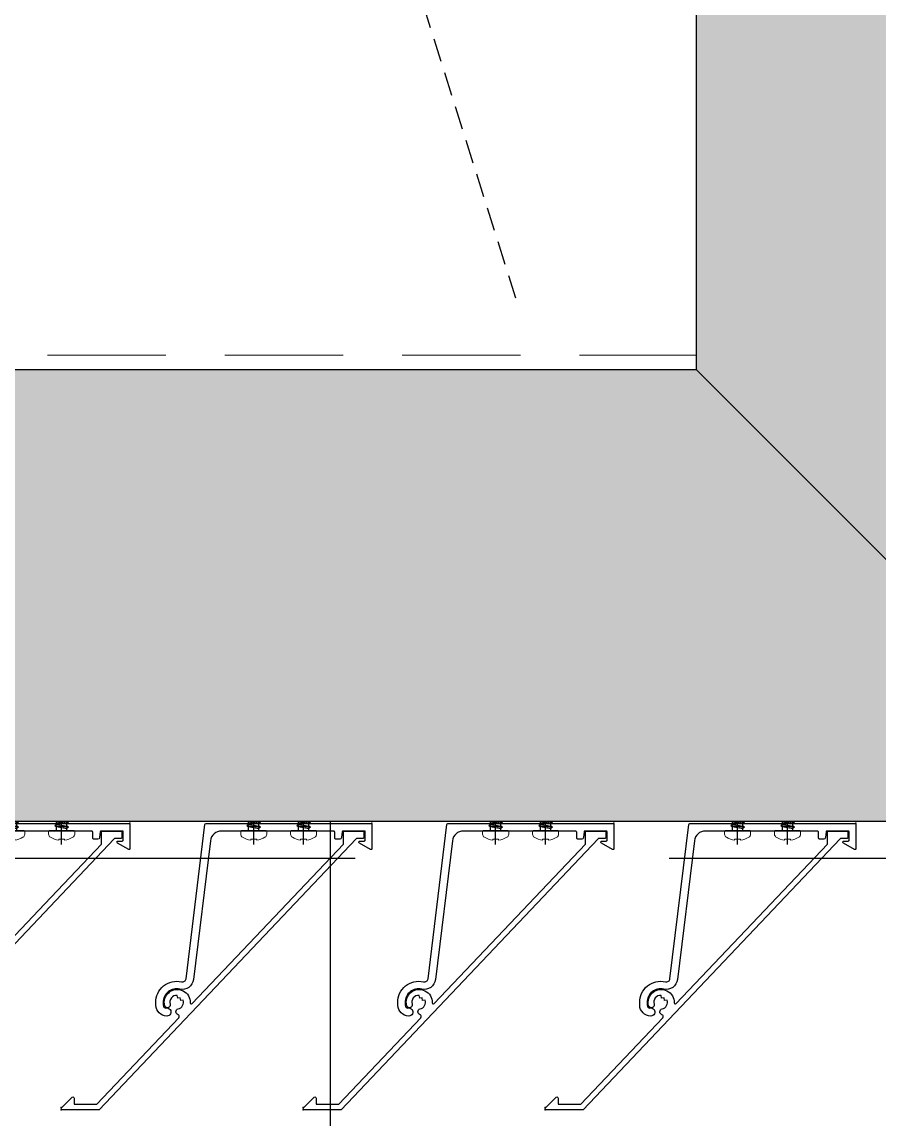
# Model space of a CAD drawing. Header units: millimetres. Extents: x -25371 to 2282244, y -90657 to 147824.
# Drawn here: x 1534951.4 to 1535181.6, y -73516.7 to -73221.9 of the extents above; entities that cross this region are included whole.
import ezdxf
from ezdxf.enums import TextEntityAlignment as Align
from ezdxf.xclip import XClip

# ---------------------------------------------------------------- set-up
doc = ezdxf.new("R2010")
doc.units = ezdxf.units.MM
doc.header["$XCLIPFRAME"] = 0
doc.set_wipeout_variables(frame=1)
for name, pattern in [('CENTER', [50.800000000000004, 31.75, -6.35, 6.35, -6.35]), ('HIDDEN', [9.524999999999999, 6.35, -3.175]), ('TA_GL_000.90000', [2.475, 0.9, -0.225, 0.225, -0.225, 0.9])]:
    doc.linetypes.add(name, pattern=pattern)
for name, color, linetype in [('000 - 0_SYM_DWG_GRIDLINE_MAIN_COLOR_251', 7, 'Continuous'), ('000 - 0_SYM_DWG_HIDDENlINE_TEXT_COLOR_1', 7, 'Continuous'), ('000 - 0_SYM_DWG_SLOPE-SYM_TEXT_COLOR_3', 7, 'Continuous'), ('000 - CONCRETE_WALL_HATCH_', 7, 'Continuous'), ('000 - EXISTING_CANOPY_MAIN_COLOR_251', 7, 'Continuous'), ('000 - EXISTING_STEEL-STRUCTURE_HIDDEN_', 7, 'Continuous'), ('000 - EXISTING_STEEL-STRUCTURE_MAIN_COLOR_3', 7, 'Continuous'), ('000 - EXISTING_STEEL-STRUCTURE_WIPEOUT_', 7, 'Continuous'), ('000 - GRID', 7, 'CENTER'), ('010 - ASPG_ACCESSORIES_MAIN_COLOR_1', 7, 'Continuous'), ('010 - ASPG_EXTR_MAIN_COLOR_2', 7, 'Continuous'), ('010 - ASPG_FASTERN_MAIN_COLOR_1', 7, 'Continuous'), ('010 - ASPG_FLASHING_MAIN_COLOR_2', 7, 'Continuous'), ('010 - ASPG_FLASHING_MAIN_COLOR_4', 7, 'Continuous'), ('010 - ASPG_FLASHING_WIPEOUT_', 7, 'Continuous'), ('010 - ASPG_FLASING_WIPEOUT_', 7, 'Continuous'), ('010 - ASPG_FRAMING_CUT_COLOR_4', 7, 'Continuous'), ('010 - ASPG_FRAMING_HATCH_', 7, 'Continuous'), ('010 - ASPG_FRAMING_MAIN_COLOR_2', 7, 'Continuous'), ('010 - ASPG_FRAMING_SUB_COLOR_2', 7, 'Continuous'), ('010 - ASPG_FRAMING_WIPEOUT_', 7, 'Continuous'), ('BOLT & SCREW', 7, 'Continuous')]:
    doc.layers.add(name, color=color, linetype=linetype)
doc.layers.add('010 - ASPG_EXTR_DEF_SUB', color=7, linetype='Continuous', plot=False)
doc.layers.add('12-GRID', color=7, linetype='CENTER', lineweight=13)
doc.layers.add('SCREW', color=7, linetype='Continuous', lineweight=5)
doc.styles.add('Arial', font='arial.ttf', dxfattribs={"height": 299.9999999999999})
doc.styles.add('TA', font='', dxfattribs={"height": 4.5})
doc.styles.get('TA').set_extended_font_data('Cordia New')
pattern_1 = [(0, (0, 0), (3.96875, 7.9375), [0, -7.9375])]
pattern_2 = [(0, (0, 0), (19.84375, 39.6875), [0, -39.6875])]

# ---------------------------------------------------------------- blocks, each defined once
blk = doc.blocks.new('DPA_CP_Entrance Canopy Lower - Depth 4200-5686556-2510-01 ROOF LEVEL PLAN')
at = {"layer": '000 - EXISTING_CANOPY_MAIN_COLOR_251', "color": 7}
for p, q in [((30857.75358501924, -5416.586221391724), (33452.7527091688, -5416.586221391781)), ((33367.75270916888, -5416.586221391779), (33457.75270916888, -5416.586221391781)), ((33422.7527091688, -5416.58622139178), (33452.75270916888, -5416.586221391781)), ((33427.7527091688, -5416.58622139178), (33707.75270916888, -5416.586221391786)), ((33457.7527091688, -5416.586221391781), (33507.7527091688, -5416.586221391783)), ((33457.75270916888, -5416.586221391781), (33457.75270916887, -6016.586221239379))]:
    blk.add_line(p, q, dxfattribs=at)
blk = doc.blocks.new('C-1-VS01_REV00_20260615-120454_LOPF_EX')
at = {"layer": '000 - 0_SYM_DWG_HIDDENlINE_TEXT_COLOR_1', "color": 7, "linetype": 'HIDDEN'}
blk.add_line((6999.537211477058, 11869.99923250289), (9649.537211477056, 3449.999232502887), dxfattribs=at)
at = {"layer": '000 - EXISTING_CANOPY_MAIN_COLOR_251', "color": 7}
blk.add_blockref('DPA_CP_Entrance Canopy Lower - Depth 4200-5686556-2510-01 ROOF LEVEL PLAN', (-23858.21549769188, 8816.585454046959), dxfattribs=at)
blk = doc.blocks.new('*U334')
at = {"layer": '000 - 0_SYM_DWG_GRIDLINE_MAIN_COLOR_251', "color": 7, "linetype": 'ByBlock', "ltscale": 5}
blk.add_line((2.000000000000002, 0), (-340.6666666666666, 1.914098104636336e-13), dxfattribs=at)
at = {"color": 7, "style": 'TA', "flags": 1}
blk.add_attdef('LOCATION', (5.999999999999999, -6.000000000000001), '', height=4.5, rotation=270, dxfattribs=at)
at = {"layer": '000 - 0_SYM_DWG_SLOPE-SYM_TEXT_COLOR_3', "color": 7, "style": 'Arial'}
blk.add_attdef('GRID-HEAD', text='', height=4.000000000000002, rotation=359.9999999999828, dxfattribs=at).set_placement((21.7360724679965, -8.620654419712615e-14), align=Align.MIDDLE_CENTER)
blk = doc.blocks.new('C-1-VS01_REV00_20260615-121114_LOPF_DIMS')
at = {"layer": '000 - GRID', "color": 7, "linetype": 'TA_GL_000.90000', "xscale": 75, "yscale": 75, "zscale": 75}
blk.add_blockref('*U334', (13000, 3299.999232502909), dxfattribs=at)
blk = doc.blocks.new('*U2483')
at = {"layer": '12-GRID', "color": 7, "linetype": 'CENTER'}
for p, q in [((5.684341886080801e-14, -6.200000000000029), (5.684341886080801e-14, 2.200000000000029)), ((-4.199999999999973, -2), (4.200000000000085, -2))]:
    blk.add_line(p, q, dxfattribs=at)
at = {"layer": 'BOLT & SCREW', "color": 7}
for p, q in [((-0.553537628269381, -1.771128018217196), (-1.767499999999847, -1.558125000000442)), ((-0.553537628269381, -2.228871981782805), (-1.767500000000483, -2.441875000000354)), ((-0.4577439635652332, -1.771128018217196), (-0.8837500000000146, -1.558125000000442)), ((-0.4577439635652332, -2.228871981782805), (-0.8837500000000146, -2.441875000000354)), ((-0.2288719817826677, -1.446462371730204), (-0.4418749999998197, -0.2325000000002947)), ((-0.2288719817826677, -1.542256036434869), (-0.4418749999998197, -1.116250000000048)), ((-0.2288719817826677, -2.457743963565131), (-0.4418749999998197, -2.883750000000271)), ((-0.2288719817821107, -2.553537628269438), (-0.4418749999998197, -3.767500000000023)), ((0.2288719817822642, -1.446462371730562), (0.4418749999996946, -0.2324999999999764)), ((0.2288719817822642, -1.542256036434869), (0.4418749999996946, -1.116250000000048)), ((0.4418749999996946, -2.883750000000271), (0.2288719817829008, -2.457743963565131)), ((0.2288719817829008, -2.553537628269438), (0.4418749999999732, -3.767500000000023)), ((0.4577439635647103, -1.771128018217196), (0.8837499999994917, -1.558125000000442)), ((0.4577439635647103, -2.228871981782805), (0.8837500000001283, -2.441874999999877)), ((0.5535376282692559, -1.771128018217196), (1.767500000000001, -1.558125000000124)), ((0.5535376282692559, -2.228871981782805), (1.767500000000001, -2.441874999999877))]:
    blk.add_line(p, q, dxfattribs=at)
for points in [[(-1.767500000000006, -1.558125000000442), (-0.8837500000001342, -1.558125000000442, 0.4142135623730394), (-0.4418749999998197, -1.116250000000048), (-0.4418749999998197, -0.2325000000002947), (0.4418749999996946, -0.2324999999999764), (0.4418749999996946, -1.116250000000048, 0.4142135623731505), (0.8837500000000089, -1.558125000000442), (1.76750000000012, -1.558125000000124), (1.76750000000012, -2.441874999999877), (0.8837500000000089, -2.441874999999877, 0.414213562373095), (0.4418749999996946, -2.883750000000271), (0.4418749999999732, -3.767500000000023), (-0.4418749999998197, -3.767500000000023), (-0.4418749999998197, -2.883750000000271, 0.4142135623730397), (-0.8837500000001342, -2.441875000000354), (-1.767500000000483, -2.441875000000354)], [(0.2288719817829008, -2.457743963565131, -0.414213562373095), (0.4577439635645909, -2.228871981782805), (0.5535376282692559, -2.228871981782805), (0.5535376282692559, -1.771128018217196), (0.4577439635645909, -1.771128018217196, -0.4142135623730951), (0.228871981782105, -1.542256036434869), (0.228871981782105, -1.446462371730562), (-0.2288719817826677, -1.446462371730204), (-0.2288719817826677, -1.542256036434869, -0.4142135623730951), (-0.4577439635649944, -1.771128018217196), (-0.553537628269381, -1.771128018217196), (-0.553537628269381, -2.228871981782805), (-0.4577439635649944, -2.228871981782805, -0.4142135623730951), (-0.2288719817826677, -2.457743963565131), (-0.2288719817822698, -2.553537628269438), (0.2288719817829008, -2.553537628269438)]]:
    blk.add_lwpolyline(points, format="xyb", close=True, dxfattribs=at)
blk.add_circle((5.684341886080801e-14, -2), 3.5, dxfattribs=at)
blk = doc.blocks.new('000_ASPG_TYP_FILES_20260218-010703_FRAME_EXTR_')
at = {"layer": '010 - ASPG_FRAMING_HATCH_'}
h = blk.add_hatch(dxfattribs=at)
h.set_pattern_fill('ANSI32', scale=0.1, angle=180)
h.set_pattern_definition([(225, (0, 0), (0.6735192090801866, -0.6735192090801868), []), (225, (-0.4490130000000001, 5.498823332255506e-17), (0.6735192090801866, -0.6735192090801868), [])])
edge = h.paths.add_edge_path()
edge.add_line((1.999999996740371, 15.99999999965075), (1.999999996740371, 1.999999999941792))
edge.add_line((1.999999996740371, 1.999999999941792), (39.69999999750871, 1.999999999941792))
edge.add_arc((39.69999999730499, 1.700000000040752), 0.2999999999010399, -3.891028654834372e-08, 89.99999996109239, ccw=False)
edge.add_line((39.99999999720603, 1.699999999837019), (39.99999999720603, 0.2999999996973202))
edge.add_arc((39.69999999750872, 0.2999999996973131), 0.2999999996973131, -90.00000000000142, 1.4210854715202004e-12, ccw=False)
edge.add_line((39.69999999750871, 0), (0.2999999996973202, 0))
edge.add_arc((0.2999999996973273, 0.2999999996973273), 0.2999999996973273, 180.0000000000013, 269.99999999999864, ccw=False)
edge.add_line((0, 0.2999999996973202), (0, 17.69999999989523))
edge.add_arc((0.2999999999301508, 17.70000000012806), 0.2999999999301508, 90.00000004446741, 180.0000000444674, ccw=False)
edge.add_line((0.2999999996973202, 18.00000000005821), (22.5570233851904, 18.00000000005821))
edge.add_arc((22.5570233856712, 18.50000000026317), 0.5000000002049632, 269.9999999449049, 380.2095453190142)
edge.add_arc((26.1699999981368, 19.82999999686102), 3.349999998908497, 182.0637942974167, 200.2095453254992, ccw=False)
edge.add_arc((23.58168000320438, 19.73672835517209), 0.7599999998138507, 2.0637943418387863, 182.0637943418388, ccw=False)
edge.add_arc((26.16999999910358, 19.82999999939922), 1.830000000338361, 182.0637943388468, 447.9362056470717)
edge.add_arc((26.263271644013, 22.41831999551505), 0.7600000000549151, 87.93620564125177, 267.9362056412518, ccw=False)
edge.add_arc((26.16999999863267, 19.8300000075356), 3.349999992334041, 69.79045460402187, 87.9362056313708, ccw=False)
edge.add_arc((27.49999999788272, 23.44297661244421), 0.5000000006038865, 249.7904545688332, 359.9999999442181)
edge.add_line((27.9999999984866, 23.44297661195742), (27.9999999984866, 26.67999999993481))
edge.add_line((27.9999999984866, 26.67999999993481), (28.49999999674037, 27.17999999958556))
edge.add_line((28.49999999674037, 27.17999999958556), (27.9999999984866, 27.67999999970198))
edge.add_line((27.9999999984866, 27.67999999970198), (27.9999999984866, 38.61999999982072))
edge.add_line((27.9999999984866, 38.61999999982072), (28.49999999674037, 39.11999999993714))
edge.add_line((28.49999999674037, 39.11999999993714), (27.9999999984866, 39.62000000005355))
edge.add_line((27.9999999984866, 39.62000000005355), (27.9999999984866, 42.85702338756528))
edge.add_arc((27.49999999787862, 42.85702338707262), 0.5000000006079759, 5.645408219420843e-08, 110.2095454304945)
edge.add_arc((26.16999999884449, 46.46999999186602), 3.349999992147246, 272.0637943651193, 290.20954539329375, ccw=False)
edge.add_arc((26.263271644013, 43.88168000403675), 0.7600000000258301, 92.06379435882718, 272.0637943588272, ccw=False)
edge.add_arc((26.16999999910502, 46.47000000012492), 1.830000000339747, 272.0637943528818, 537.9362056611998)
edge.add_arc((23.58168000320438, 46.56327164435061), 0.7599999998138507, 177.9362056581612, 357.9362056581612, ccw=False)
edge.add_arc((26.16999999825318, 46.47000000263876), 3.349999999025627, 159.7904546748206, 177.9362057022633, ccw=False)
edge.add_arc((22.55702338551316, 47.7999999994954), 0.500000000434755, 339.790454661877, 450.0000000369852)
edge.add_line((22.5570233851904, 48.29999999993015), (0.2999999996973202, 48.29999999993015))
edge.add_arc((0.2999999996973095, 48.59999999962746), 0.2999999996973131, 179.9999999999987, 270.00000000000205, ccw=False)
edge.add_line((0, 48.59999999962747), (0, 59.99999999994179))
edge.add_arc((0.2999999996973202, 59.99999999994179), 0.2999999996973202, 90, 180, ccw=False)
edge.add_line((0.2999999996973202, 60.29999999963911), (4.999999997438863, 60.29999999963911))
edge.add_line((4.999999997438863, 60.29999999963911), (4.999999997438863, 64.99999999959255))
edge.add_arc((5.299999997369017, 64.99999999982538), 0.2999999999301544, 90.0000000444681, 180.0000000444674, ccw=False)
edge.add_line((5.299999997136183, 65.29999999975553), (29.99999999883585, 65.29999999975553))
edge.add_line((29.99999999883585, 65.29999999975553), (29.99999999883585, 63.59999999997672))
edge.add_arc((29.69999999890567, 63.59999999974391), 0.2999999999301721, -89.99999995552861, 4.4463320136856055e-08, ccw=False)
edge.add_line((29.69999999913853, 63.29999999981374), (7.299999997485429, 63.29999999981374))
edge.add_arc((7.29999999771826, 62.99999999988358), 0.2999999999301508, 90.00000004446738, 180.0000000444674)
edge.add_line((6.999999997788109, 62.99999999965075), (6.999999997788109, 58.29999999969732))
edge.add_line((6.999999997788109, 58.29999999969732), (2.300000000162981, 58.29999999969732))
edge.add_arc((2.299999998300336, 57.99999999813735), 0.3000000015599653, 89.99999964426098, 179.999999644261)
edge.add_line((1.999999996740371, 58), (1.999999996740371, 50.60000000003492))
edge.add_arc((2.299999998533172, 50.60000000166475), 0.3000000017928013, 180.000000311273, 270.0000003112706)
edge.add_line((2.300000000162981, 50.29999999987194), (29.69999999913853, 50.29999999987194))
edge.add_arc((29.6999999989348, 49.9999999999709), 0.299999999901047, -3.890897914970992e-08, 89.99999996109108, ccw=False)
edge.add_line((29.99999999883585, 49.99999999976717), (29.99999999883585, 26.67999999993481))
edge.add_line((29.99999999883585, 26.67999999993481), (29.99999999883585, 16.29999999981374))
edge.add_arc((29.6999999989057, 16.2999999995809), 0.2999999999301508, -89.99999995553259, 4.446741286301403e-08, ccw=False)
edge.add_line((29.69999999913853, 15.99999999965075), (1.999999996740371, 15.99999999965075))
at = {"layer": '010 - ASPG_FRAMING_CUT_COLOR_4', "color": 7}
blk.add_lwpolyline([(1.999999996740371, 15.99999999965075), (1.999999996740371, 1.999999999941792), (39.69999999750871, 1.999999999941792, -0.4142135623731089), (39.99999999720603, 1.699999999837019), (39.99999999720603, 0.2999999996973202, -0.4142135623731089), (39.69999999750871, 0), (0.2999999996973202, 0, -0.4142135623730811), (0, 0.2999999996973202), (0, 17.69999999989523, -0.4142135623730951), (0.2999999996973202, 18.00000000005821), (22.5570233851904, 18.00000000005821, 0.5217296884731124), (23.02624112786725, 18.67272727261297, -0.07934163687482358), (22.82217297761235, 19.70935906958766, -1), (24.34118702879641, 19.76409764075652, 2.296345716993233), (26.23590235819574, 21.65881296969019, -1), (26.29064092983026, 23.17782702133991, -0.0793416368716021), (27.32727272447664, 22.9737588702119, 0.5217296884801942), (27.9999999984866, 23.44297661195742), (27.9999999984866, 26.67999999993481), (28.49999999674037, 27.17999999958556), (27.9999999984866, 27.67999999970198), (27.9999999984866, 38.61999999982072), (28.49999999674037, 39.11999999993714), (27.9999999984866, 39.62000000005355), (27.9999999984866, 42.85702338756528, 0.5217296884727316), (27.32727272447664, 43.3262411293108, -0.07934163687522733), (26.29064092983026, 43.122172978241, -1), (26.23590235819574, 44.64118702983251, 2.296345716995783), (24.34118702879641, 46.53590235876618, -1), (22.82217297761235, 46.59064092993503, -0.07934163687201433), (23.02624112786725, 47.62727272690972, 0.5217296884786579), (22.5570233851904, 48.29999999993015), (0.2999999996973202, 48.29999999993015, -0.4142135623731158), (0, 48.59999999962747), (0, 59.99999999994179, -0.414213562373095), (0.2999999996973202, 60.29999999963911), (4.999999997438863, 60.29999999963911), (4.999999997438863, 64.99999999959255, -0.4142135623730879), (5.299999997136183, 65.29999999975553), (29.99999999883585, 65.29999999975553), (29.99999999883585, 63.59999999997672, -0.4142135623730533), (29.69999999913853, 63.29999999981374), (7.299999997485429, 63.29999999981374, 0.4142135623730949), (6.999999997788109, 62.99999999965075), (6.999999997788109, 58.29999999969732), (2.300000000162981, 58.29999999969732, 0.4142135623730948), (1.999999996740371, 58), (1.999999996740371, 50.60000000003492, 0.4142135623730845), (2.300000000162981, 50.29999999987194), (29.69999999913853, 50.29999999987194, -0.4142135623730951), (29.99999999883585, 49.99999999976717), (29.99999999883585, 26.67999999993481), (29.99999999883585, 16.29999999981374, -0.4142135623730951), (29.69999999913853, 15.99999999965075)], format="xyb", close=True, dxfattribs=at)
at = {"color": 7}
for p in [(26.16999999736436, 48.46999999973923), (26.16999999736436, 21.82999999966705)]:
    blk.add_blockref('*U2483', p, dxfattribs=at)
blk = doc.blocks.new('PZG35-9D5')
at = {"layer": '010 - ASPG_FASTERN_MAIN_COLOR_1', "color": 7}
for p, q in [((1.4210854715202e-14, 3.733653355866409), (1.4210854715202e-14, -10.53404386090006)), ((-1.399999999999963, 2.842170943040401e-14), (-1.399999999999963, -1.090192378864657)), ((1.399999999999991, 0), (1.399999999999991, -0.5901923788647139)), ((-1.850000000000009, -1.399999999999977), (1.850000000000037, -0.8999999999999773)), ((-1.850000000000009, -1.399999999999977), (-1.399999999999963, -1.090192378864685)), ((-1.850000000000009, -1.399999999999977), (-1.399999999999963, -1.709807621135297)), ((-1.850000000000009, -2.699999999999989), (1.850000000000037, -2.199999999999989)), ((-1.850000000000009, -2.699999999999989), (-1.399999999999963, -2.390192378864697)), ((-1.850000000000009, -2.699999999999989), (-1.399999999999963, -3.009807621135309)), ((-1.399999999999963, -1.090192378864685), (1.399999999999991, -0.5901923788646855)), ((-1.399999999999963, -1.709807621135297), (1.399999999999991, -1.209807621135297)), ((-1.399999999999963, -1.709807621135269), (-1.399999999999963, -2.390192378864697)), ((-1.399999999999963, -2.390192378864697), (1.399999999999991, -1.890192378864697)), ((-1.399999999999963, -3.009807621135309), (1.399999999999991, -2.509807621135309)), ((1.850000000000037, -0.8999999999999773), (1.399999999999991, -0.5901923788646855)), ((1.850000000000037, -0.8999999999999773), (1.399999999999991, -1.209807621135297)), ((1.399999999999991, -1.209807621135269), (1.399999999999991, -1.890192378864725)), ((1.850000000000037, -2.199999999999989), (1.399999999999991, -1.890192378864697)), ((1.850000000000037, -2.199999999999989), (1.399999999999991, -2.509807621135309)), ((1.399999999999991, -2.50980762113528), (1.399999999999991, -3.190192378864708)), ((-1.850000000000009, -4), (-1.399999999999963, -3.690192378864708)), ((-1.850000000000009, -4), (-0.9911470940920566, -3.883938796498938)), ((-1.850000000000009, -4), (-1.399999999999963, -4.30980762113532)), ((-1.399999999999963, -3.009807621135309), (-1.399999999999963, -3.690192378864708)), ((-1.399999999999963, -3.690192378864708), (-0.8446989986695002, -3.591031485769975)), ((-1.399999999999963, -4.30980762113532), (-1.184865735341859, -4.271390788160659)), ((-1.399999999999963, -4.309807621135349), (-1.399999999999963, -8.099999999999966)), ((0.5619885887190463, -3.339837273736322), (1.399999999999991, -3.190192378864708)), ((0.7141825614195483, -3.653488843051434), (1.850000000000037, -3.5)), ((0.7141825614195483, -3.932275020881832), (1.399999999999991, -3.80980762113532)), ((0.7141825614195483, -4.612659778611231), (1.399999999999991, -4.49019237886472)), ((0.7141825614195483, -4.953488843051389), (1.850000000000037, -4.800000000000011)), ((0.7141825614195483, -5.232275020881843), (1.399999999999991, -5.109807621135332)), ((1.850000000000037, -3.5), (1.399999999999991, -3.190192378864708)), ((1.850000000000037, -3.5), (1.399999999999991, -3.80980762113532)), ((1.399999999999991, -3.809807621135349), (1.399999999999991, -4.490192378864691)), ((1.850000000000037, -4.800000000000011), (1.399999999999991, -4.49019237886472)), ((1.850000000000037, -4.800000000000011), (1.399999999999991, -5.109807621135332)), ((1.399999999999991, -5.109807621135332), (1.399999999999991, -8.099999999999966)), ((1.4210854715202e-14, -9.5), (-1.399999999999963, -8.099999999999966)), ((1.4210854715202e-14, -9.5), (1.399999999999991, -8.099999999999966))]:
    blk.add_line(p, q, dxfattribs=at)
blk.add_lwpolyline([(1.4210854715202e-14, -9.5), (0.7141825614195483, -5.232275020881843), (0.7141825614195483, -3.600899293750615, 0.4176573264866609), (0.4106596181599826, -3.300919979679151, 0.1081021898226624), (-0.8446989986694433, -3.591031485769975), (-1.399999999999991, -4.701675652739141)], format="xyb", dxfattribs=at)
blk = doc.blocks.new('*U2484')
at = {"layer": 'SCREW', "color": 7}
blk.add_lwpolyline([(3.026373332565058, 1.780836269555209, 0.09905967801670053), (0.7999999999999687, 2.546427498927414), (0.7999999999999687, 2.274284095813357), (-0.800000000000054, 2.274284095813357), (-0.800000000000054, 2.546427498927414, 0.09905967801670058), (-3.026373332565143, 1.780836269555209, 0.2665876613401604), (-3.500000000000043, 0.9556546004010897), (-3.500000000000043, 0.1999999999999886, 0.4142135623730938), (-3.300000000000054, 0), (3.299999999999997, 0, 0.4142135623731049), (3.499999999999986, 0.1999999999999886), (3.499999999999957, 0.9556546004010897, 0.2665876613401604)], format="xyb", close=True, dxfattribs=at)
blk.add_blockref('PZG35-9D5', (-1.4210854715202e-14, 0), dxfattribs=at)
blk = doc.blocks.new('*U2491')
at = {"color": 7}
blk.add_point((0, 0), dxfattribs=at)
at = {"layer": '010 - ASPG_ACCESSORIES_MAIN_COLOR_1', "color": 7}
blk.add_lwpolyline([(-39.69999999902211, -0.5999999995172398, 0.4142135623731156), (-39.99999999883585, -0.8999999995638059), (-39.99999999883585, -7.366962144914214, 0.5773502691897371), (-39.65044321701862, -7.568778847059366), (-36.64260295056738, -5.832201459393036, 0.7673269879794871), (-36.78520590183325, -5.299999999645297), (-37.89999999874271, -5.299999999645297, -0.4142135623735732), (-38.19999999902211, -4.999999999656938), (-38.19999999902211, -2.799999999587089, -0.4142135623730951), (-37.99999999883585, -2.59999999951724), (-32.18326623388566, -2.59999999951724, -0.3888787318530097), (-31.98402729420923, -2.782568851142787), (-31.8474567013327, -4.343577870872468, 0.3888787318530089), (-31.34935935237445, -4.799999999528882), (-30.29999999911524, -4.799999999528882, 0.4142135623732408), (-29.99999999883585, -4.499999999540523), (-29.99999999883585, -2.899999999505599, -0.4142135623731785), (-29.69999999902211, -2.59999999951724), (0.4107479506637901, -2.59999999951724, -0.3789692262628873), (3.38851808081381, -5.235465979035143), (7.952927200356498, -42.5207682372482, 0.4465929586642906), (11.6177961837966, -45.07649022702281, -0.4898018444424612), (16.07846395508386, -48.68238816667036), (16.06490363762714, -49.36225294566866, -0.1824796859550777), (15.80227640201338, -50.01801436272836, -0.2679491924113072), (15.32539491611533, -50.16829426406803, 1.122114645179816), (15.09990952932276, -52.3421093734276, 0.4050039718497206), (18.0645059288945, -49.40213623346681), (18.07806624681689, -48.72227145435209, 0.4898054953707174), (11.15966573380865, -43.12966807454978, -0.4465970485362636), (9.938031048281118, -42.27776159492242), (4.866356541635469, -0.8481197821154633, 0.3641755342157969), (4.570876519894227, -0.5999999995172398)], format="xyb", close=True, dxfattribs=at)
at = {"layer": '010 - ASPG_EXTR_DEF_SUB', "color": 7}
for p in [(-39.99999999883585, -0.4999999995172402), (43.44495566345738, -76.89999999944341), (43.44495566345738, -77.49999999954052)]:
    blk.add_point(p, dxfattribs=at)
at = {"layer": '010 - ASPG_EXTR_MAIN_COLOR_2', "color": 7}
blk.add_lwpolyline([(11.37409105408005, -48.15170148877115), (11.47245816211216, -47.43577758665815), (12.17779493960552, -47.55667202338264), (12.29266474000178, -46.78670596401826, -0.5355375090189683), (14.1918134491425, -49.16870282323253, 0.9915718169393263), (15.66379558271728, -49.57599316951273, 1.157025413028558), (8.792231505503878, -48.77291728999153, -0.6885576205791355), (8.274611146422103, -48.98797988444021), (-17.14292736421339, -22.16859813180672), (-32.34153279638849, -6.131750148785431), (-32.34153279638849, -2.899999981694054, 0.4143115081626392), (-32.64163311407901, -2.59999999951724), (-37.54163311352022, -2.59999999951724, 0.4141156188887998), (-37.84153278893791, -2.899999981635847), (-37.84153278893791, -4.299999988411218, 0.4142135623731781), (-37.54153279098682, -4.599999986478724), (-35.98884801496752, -4.599999986478724, -0.205894629290155), (-35.77110154624097, -4.693635078269653), (33.22969053988345, -77.49999999954052), (43.14495566324331, -77.49999999954052, 0.6681786376628355), (43.35708769806661, -76.98786796536915), (40.5215537941549, -74.1523340573247, 0.6681786381757795), (40.00942175951786, -74.36446609156592), (40.00942175951786, -75.99999999802712), (33.87471885257401, -75.99999999802712), (11.86384030175395, -52.7751643466243, -0.5583539238224016), (12.08261241135187, -51.95244935475676, 0.7662751832817146), (12.03674733010121, -50.39291741001107, -0.4385828234445206), (10.70630855322815, -48.05207626283555)], format="xyb", close=True, dxfattribs=at)
at = {"layer": 'SCREW', "color": 7, "rotation": 180}
for p in [(-21.64901723782532, -2.499999999924694), (-8.237076249206439, -2.499999999924694)]:
    blk.add_blockref('*U2484', p, dxfattribs=at)
blk = doc.blocks.new('*U1816')
at = {"color": 7}
blk.add_wipeout([(1181.9999999999998, 4.000000001743047), (60.00000000297587, 4), (60.00000000297587, 69.29999999999995), (1181.9999999999998, 69.30000000174277)], dxfattribs=at).dxf.layer = '010 - ASPG_FRAMING_WIPEOUT_'
at = {"layer": '010 - ASPG_FRAMING_MAIN_COLOR_2', "color": 7}
blk.add_lwpolyline([(1152.000000001164, 69.30000000174282), (90.00000000181171, 69.3), (90.00000000181171, 6), (1152.000000001164, 6.000000001742819)], close=True, dxfattribs=at)
at = {"layer": '010 - ASPG_FRAMING_SUB_COLOR_2', "color": 7}
for points in [[(1182, 4.000000001742819), (60.00000000297587, 4), (60.00000000297587, 69.3), (1182, 69.30000000174282)], [(60.00000000297587, 2.000000000715772), (60.00000000297587, 4), (1182, 4.000000001742819), (1182, 2.000000002458592)]]:
    blk.add_lwpolyline(points, close=True, dxfattribs=at)
at = {"color": 7, "rotation": 180}
for p in [(945.7738853988703, 69.3), (1010.77388539887, 69.3), (1075.77388539887, 69.3), (1140.77388539887, 69.3)]:
    blk.add_blockref('*U2491', p, dxfattribs=at)
at = {"color": 7, "xscale": -1}
blk.add_blockref('000_ASPG_TYP_FILES_20260218-010703_FRAME_EXTR_', (1182, 4.000000001742819), dxfattribs=at)
blk = doc.blocks.new('C-1-VS01_REV00_20260616-005436_LOPF_ASPG')
at = {"color": 7, "xscale": -1, "rotation": 180}
blk.add_blockref('*U1816', (8560, 3379.300000001444), dxfattribs=at)
blk = doc.blocks.new('*U2151')
at = {"color": 7}
blk.add_wipeout([(0, -52.000000000100954), (968.6999999998206, -52.000000000100954), (872.6999999997629, -51.999999999982265), (0, -51.999999999982265)], dxfattribs=at).dxf.layer = '010 - ASPG_FLASHING_WIPEOUT_'
at = {"layer": '000 - CONCRETE_WALL_HATCH_'}
h = blk.add_hatch(dxfattribs=at)
h.set_pattern_fill('DOTS', scale=0.5)
h.set_pattern_definition(pattern_2)
h.paths.add_polyline_path([(0, -52), (968.6999999999999, -52), (872.6999999999418, -52)])
at = {"layer": '010 - ASPG_FLASHING_MAIN_COLOR_2', "color": 7}
blk.add_lwpolyline([(0, -52), (968.6999999999999, -52), (872.6999999999418, -52), (2.427618433708027e-16, -52)], close=True, dxfattribs=at)
at = {"color": 7}
blk.add_wipeout([(0, 69.2999999999447), (1089.9999999995925, 69.2999999999447), (968.6999999998225, -52), (0, -52)], dxfattribs=at).dxf.layer = '010 - ASPG_FLASING_WIPEOUT_'
at = {"layer": '000 - CONCRETE_WALL_HATCH_'}
h = blk.add_hatch(dxfattribs=at)
h.set_pattern_fill('DOTS', scale=0.1)
h.set_pattern_definition(pattern_1)
h.paths.add_polyline_path([(-2.842170943040401e-14, 69.3), (1089.999999999767, 69.3), (968.6999999999999, -52), (0, -52)])
at = {"layer": '010 - ASPG_FLASHING_MAIN_COLOR_4', "color": 7}
blk.add_lwpolyline([(-2.842170943040401e-14, 69.3), (1089.999999999767, 69.3), (968.6999999999999, -52), (0, -52)], close=True, dxfattribs=at)
blk = doc.blocks.new('*U2149')
at = {"color": 7}
blk.add_wipeout([(0, -52.000000000100954), (1138.0000000014975, -52.000000000100954), (1042.000000001437, -51.9999999999809), (0, -51.9999999999809)], dxfattribs=at).dxf.layer = '010 - ASPG_FLASHING_WIPEOUT_'
at = {"layer": '000 - CONCRETE_WALL_HATCH_'}
h = blk.add_hatch(dxfattribs=at)
h.set_pattern_fill('DOTS', scale=0.5)
h.set_pattern_definition(pattern_2)
h.paths.add_polyline_path([(0, -52), (1138.000000001676, -52), (1042.000000001618, -52)])
at = {"layer": '010 - ASPG_FLASHING_MAIN_COLOR_2', "color": 7}
blk.add_lwpolyline([(0, -52), (1138.000000001676, -52), (1042.000000001618, -52), (2.427618433708027e-16, -52)], close=True, dxfattribs=at)
at = {"color": 7}
blk.add_wipeout([(0, 69.2999999999447), (1259.3000000012617, 69.2999999999447), (1138.0000000015061, -52), (0, -52)], dxfattribs=at).dxf.layer = '010 - ASPG_FLASING_WIPEOUT_'
at = {"layer": '000 - CONCRETE_WALL_HATCH_'}
h = blk.add_hatch(dxfattribs=at)
h.set_pattern_fill('DOTS', scale=0.1)
h.set_pattern_definition(pattern_1)
h.paths.add_polyline_path([(-2.842170943040401e-14, 69.3), (1259.300000001444, 69.3), (1138.000000001676, -52), (0, -52)])
at = {"layer": '010 - ASPG_FLASHING_MAIN_COLOR_4', "color": 7}
blk.add_lwpolyline([(-2.842170943040401e-14, 69.3), (1259.300000001444, 69.3), (1138.000000001676, -52), (0, -52)], close=True, dxfattribs=at)
blk = doc.blocks.new('C-1-VS01_REV00_20260628-183840_LOPF_STEEL-FRAME_')
at = {"color": 7}
blk.add_wipeout([(9701.999999995809, 3552.3000000004176), (9701.999999995809, 3427.3000000004176), (6999.537211477058, 3427.3000000004176), (6999.537211477058, 3552.3000000004176)], dxfattribs=at).dxf.layer = '000 - EXISTING_STEEL-STRUCTURE_WIPEOUT_'
at = {"layer": '000 - EXISTING_STEEL-STRUCTURE_HIDDEN_', "color": 7, "linetype": 'HIDDEN', "lineweight": 0, "ltscale": 5}
blk.add_line((6999.537211477058, 3435.299950088978), (9701.999999995809, 3435.299950088978), dxfattribs=at)
at = {"layer": '000 - EXISTING_STEEL-STRUCTURE_MAIN_COLOR_3', "color": 7, "lineweight": 0}
blk.add_lwpolyline([(9701.999999995809, 3552.300000000418), (9701.999999995809, 3427.300000000418), (6999.537211477058, 3427.300000000418), (6999.537211477058, 3552.300000000418), (9701.999999995809, 3552.300000000418)], close=True, dxfattribs=at)

msp = doc.modelspace()

# ---------------------------------------------------------------- block references
at = {"color": 7}
ref = msp.add_blockref('C-1-VS01_REV00_20260628-183840_LOPF_STEEL-FRAME_', (1525434.64800377, -76746.66538821188), dxfattribs=at)
XClip(ref).set_block_clipping_path([(6799.538072400959, 3099.9992327313666), (9849.537211477058, 12051.999999999767)])

# ---------------------------------------------------------------- next in the draw order: block references
msp.add_blockref('C-1-VS01_REV00_20260615-120454_LOPF_EX', (1525434.64800377, -76746.66538821188), dxfattribs=at)

# ---------------------------------------------------------------- next in the draw order: block references
msp.add_blockref('C-1-VS01_REV00_20260616-005436_LOPF_ASPG', (1525434.64800377, -76746.66538821188), dxfattribs=at)

# ---------------------------------------------------------------- next in the draw order: block references
msp.add_blockref('C-1-VS01_REV00_20260615-121114_LOPF_DIMS', (1525434.64800377, -76746.66538821188), dxfattribs=at)

# ---------------------------------------------------------------- next in the draw order: block references
at = {"color": 7, "xscale": -1, "rotation": 180}
msp.add_blockref('*U1816', (1533994.64800377, -73367.36538821044), dxfattribs=at)

# ---------------------------------------------------------------- next in the draw order: block references
at = {"color": 7, "yscale": -1}
msp.add_blockref('*U2149', (1533994.64800377, -73367.36538821044), dxfattribs=at)

# ---------------------------------------------------------------- next in the draw order: block references
at = {"color": 7, "xscale": -1, "yscale": -1, "rotation": 90}
msp.add_blockref('*U2151', (1535184.64800377, -72346.66538821212), dxfattribs=at)

doc.saveas('drawing.dxf')
